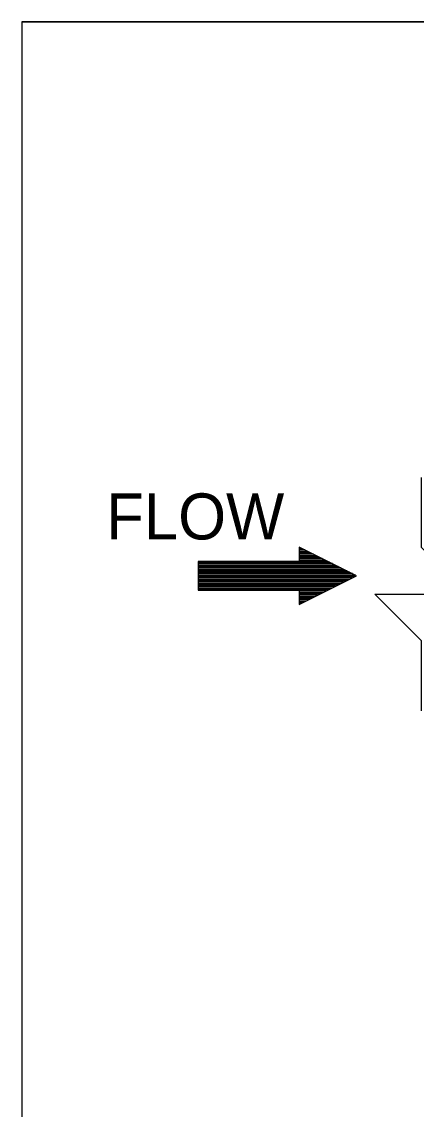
# Model space of a CAD drawing. Extents: x 1007 to 1035.5, y 1000.5 to 1021.5.
# Drawn here: x 1007 to 1008.713, y 1016.777 to 1021.5 of the extents above; entities that cross this region are included whole.
import ezdxf

# ---------------------------------------------------------------- set-up
doc = ezdxf.new("R2010")
doc.units = 0
for name, color, linetype in [('Level 1', 7, 'Continuous'), ('Level 10', 7, 'Continuous'), ('Level 11', 7, 'Continuous')]:
    doc.layers.add(name, color=color, linetype=linetype)

msp = doc.modelspace()

# ---------------------------------------------------------------- linework, layer by layer
at = {"layer": 'Level 1'}
for points in [[(1008.7359, 1018.5078), (1008.7359, 1018.8116), (1008.5334, 1019.0141), (1008.9384, 1019.0141), (1008.7359, 1019.2166), (1008.7359, 1019.5203)], [(1008.2039, 1019.2187), (1008.2038, 1019.2187)], [(1008.2165, 1019.2124), (1008.2038, 1019.2124)], [(1008.229, 1019.2062), (1008.2038, 1019.2062)], [(1008.2416, 1019.1999), (1008.2038, 1019.1999)], [(1008.2541, 1019.1937), (1008.2038, 1019.1937)], [(1008.2667, 1019.1874), (1008.2038, 1019.1874)], [(1008.2793, 1019.1812), (1008.2038, 1019.1812)], [(1008.2918, 1019.1749), (1008.2038, 1019.1749)], [(1008.3043, 1019.1687), (1008.2038, 1019.1687)], [(1008.3294, 1019.1562), (1007.7663, 1019.1562)], [(1008.3357, 1019.1531), (1007.7663, 1019.1531)], [(1008.3483, 1019.1468), (1007.7663, 1019.1468)], [(1008.3608, 1019.1406), (1007.7663, 1019.1406)], [(1008.3733, 1019.1343), (1007.7663, 1019.1343)], [(1008.3858, 1019.1281), (1007.7663, 1019.1281)], [(1008.3984, 1019.1218), (1007.7663, 1019.1218)], [(1008.3168, 1019.1624), (1008.2038, 1019.1624)], [(1008.411, 1019.1156), (1007.7663, 1019.1156)], [(1008.4235, 1019.1093), (1007.7663, 1019.1093)], [(1008.4361, 1019.1031), (1007.7663, 1019.1031)], [(1008.4361, 1019.1031), (1007.7663, 1019.1031)], [(1008.4486, 1019.0968), (1007.7663, 1019.0968)], [(1008.4464, 1019.0906), (1007.7663, 1019.0906)], [(1008.434, 1019.0843), (1007.7663, 1019.0843)], [(1008.4215, 1019.078), (1007.7663, 1019.078)], [(1008.4091, 1019.0718), (1007.7663, 1019.0718)], [(1008.3967, 1019.0655), (1007.7663, 1019.0655)], [(1008.3842, 1019.0593), (1007.7663, 1019.0593)], [(1008.3718, 1019.053), (1007.7663, 1019.053)], [(1008.3593, 1019.0468), (1007.7663, 1019.0468)], [(1008.3468, 1019.0405), (1007.7663, 1019.0405)], [(1008.3343, 1019.0343), (1007.7663, 1019.0343)], [(1008.3219, 1019.028), (1008.2038, 1019.028)], [(1008.3094, 1019.0218), (1008.2038, 1019.0218)], [(1008.3094, 1019.0218), (1008.2038, 1019.0218)], [(1008.297, 1019.0155), (1008.2038, 1019.0155)], [(1008.2846, 1019.0093), (1008.2038, 1019.0093)], [(1008.2721, 1019.003), (1008.2038, 1019.003)], [(1008.2597, 1018.9968), (1008.2038, 1018.9968)], [(1008.2472, 1018.9905), (1008.2038, 1018.9905)], [(1008.2348, 1018.9843), (1008.2038, 1018.9843)], [(1008.2223, 1018.978), (1008.2038, 1018.978)], [(1008.2098, 1018.9718), (1008.2038, 1018.9718)]]:
    msp.add_lwpolyline(points, dxfattribs=at)
msp.add_lwpolyline([(1008.4538, 1019.0943), (1008.2038, 1019.2188), (1008.2038, 1019.1563), (1007.7663, 1019.1563), (1007.7663, 1019.0313), (1008.2038, 1019.0313), (1008.2038, 1018.9688)], close=True, dxfattribs=at)
at = {"layer": 'Level 10'}
for q in [(1035.5, 1021.5), (1007, 1000.5)]:
    msp.add_line((1007, 1021.5), q, dxfattribs=at)
at = {"layer": 'Level 11'}
msp.add_lwpolyline([(1007, 1000.5), (1035.5, 1000.5), (1035.5, 1021.5), (1007, 1021.5)], close=True, dxfattribs=at)
msp.add_lwpolyline([(1007, 1000.5), (1035.5, 1000.5), (1035.5, 1021.5), (1007, 1021.5)], close=True, dxfattribs=at)

# ---------------------------------------------------------------- texts
at = {"layer": 'Level 1'}
msp.add_text('FLOW', height=0.2, dxfattribs=at).set_placement((1007.3669, 1019.2516))

doc.saveas('drawing.dxf')
